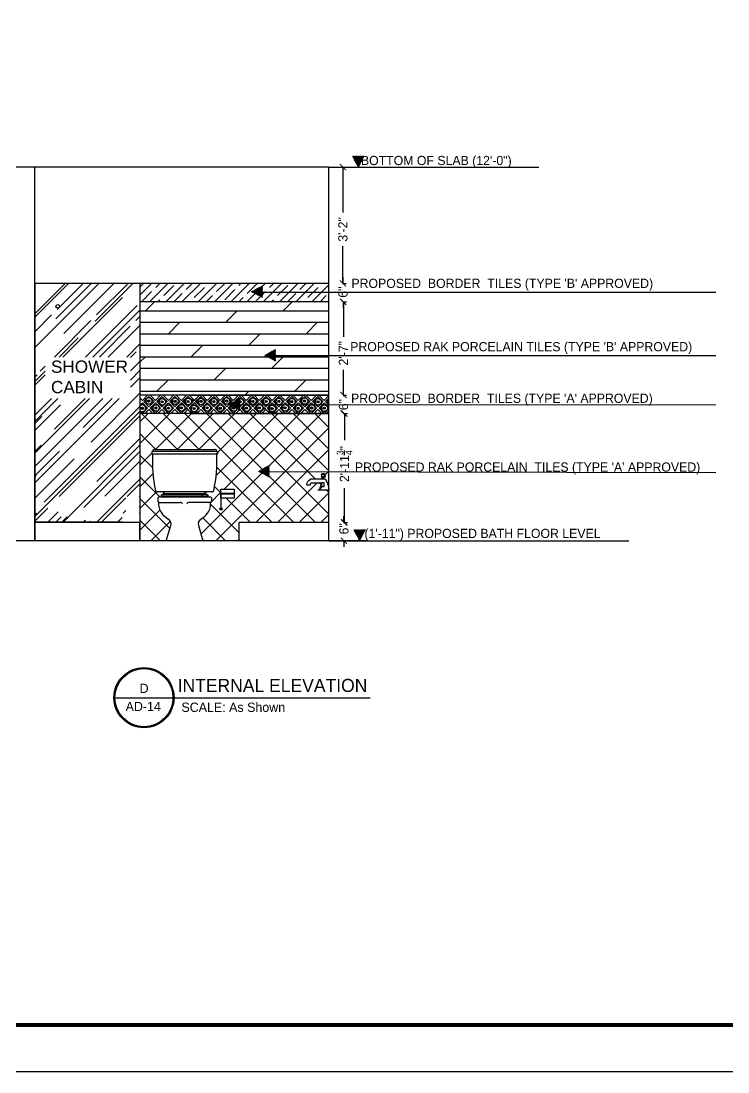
# Model space of a CAD drawing. Extents: x 10753 to 18704, y -5361 to 1140.
# Drawn here: x 15563.1 to 15793.9, y -3979.8 to -3636.8 of the extents above; entities that cross this region are included whole.
import ezdxf

# ---------------------------------------------------------------- set-up
doc = ezdxf.new("R2010")
doc.units = 0
doc.header["$LTSCALE"] = 30
doc.header["$MEASUREMENT"] = 0
doc.header["$PDMODE"] = 3
doc.linetypes.add('ACAD_ISO02W100', pattern=[15, 12, -3])
doc.layers.get('0').update_dxf_attribs({"linetype": 'CONTINUOUS'})
doc.layers.get('DEFPOINTS').update_dxf_attribs({"linetype": 'CONTINUOUS'})
for name, color, linetype in [('bath', 23, 'CONTINUOUS'), ('DIM', 6, 'CONTINUOUS'), ('furniture', 9, 'CONTINUOUS'), ('SEAL', 1, 'CONTINUOUS'), ('SLINE', 3, 'CONTINUOUS'), ('WALL', 2, 'CONTINUOUS'), ('WL', 9, 'CONTINUOUS')]:
    doc.layers.add(name, color=color, linetype=linetype)
doc.styles.add('dim', font='arial.ttf', dxfattribs={"height": 4})
doc.styles.add('SMALL-DIM', font='stylu.ttf', dxfattribs={"height": 2})
doc.styles.get("Standard").update_dxf_attribs({"font": 'stylu.ttf', "height": 3})
doc.styles.add('Text 1-2', font='stylu.ttf', dxfattribs={"height": 1.5})
doc.dimstyles.new('D1', dxfattribs={"dimtxt": 6, "dimasz": 5, "dimexe": 1, "dimexo": 2, "dimgap": 1, "dimtad": 1, "dimdec": 4, "dimzin": 3, "dimdsep": 46, "dimlunit": 4, "dimtxsty": 'Standard', "dimcen": 3, "dimclrd": 7, "dimclre": 7, "dimclrt": 2, "dimadec": 0, "dimazin": 0, "dimtfac": 1, "dimtdec": 4, "dimtofl": 0, "dimtmove": 2, "dimatfit": 3, "dimfxl": 1, "dimfrac": 2, "dimtolj": 1, "dimtzin": 1, "dimarcsym": 0})

# ---------------------------------------------------------------- blocks, each defined once
blk = doc.blocks.new('Faucet - Bathroom side')
at = {"linetype": 'Continuous'}
for p, q in [((-0.62, 4.25), (0.38, 4.25)), ((0.38, 3.75), (-0.62, 3.75)), ((-0.62, 3), (3.38, 3)), ((-0.38, 3), (-0.38, 3.5)), ((0.12, 3.5), (0.12, 3)), ((-1.62, 0), (-1.38, 0)), ((-1.38, 0), (1.38, 0)), ((2.88, 2), (0.38, 2)), ((4.38, 1.5), (3.38, 1.5))]:
    blk.add_line(p, q, dxfattribs=at)
for points in [[(-0.62, 3.75), (-0.62, 4.25)], [(-0.38, 4.5), (0.12, 4.5)], [(0.12, 3.5), (-0.38, 3.5)], [(0.38, 4.25), (0.38, 3.75)]]:
    blk.add_lwpolyline(points, dxfattribs=at)
blk.add_lwpolyline([(-0.38, 1), (-0.38, 2), (0.38, 2), (0.38, 1)], close=True, dxfattribs=at)
for centre, radius, start, end in [((3.46, -0.03), 5.08, 143.4467, 179.6834), ((-0.38, 4.26), 0.243, 88.2224, 181.7776), ((-0.38, 3.74), 0.243, 178.2224, 271.7776), ((0.13, 4.26), 0.243, 358.2224, 91.7776), ((0.13, 3.74), 0.243, 268.2224, 1.7776), ((2.71, 1.47), 1.67, 0.9828, 66.3974), ((-2.45, -0.27), 3.34, 9.6434, 32.1158), ((1.75, 1.38), 1.43, 195.2551, 254.7449), ((2.97, 1.59), 0.417, 347.0192, 102.9808)]:
    blk.add_arc(centre, radius, start, end, dxfattribs=at)
blk = doc.blocks.new('_ArchTick')
at = {"color": 0, "linetype": 'ByBlock', "const_width": 0.15}
blk.add_lwpolyline([(-0.5, -0.5), (0.5, 0.5)], dxfattribs=at)
blk = doc.blocks.new('*D211')
at = {"layer": 'DEFPOINTS', "color": 0, "transparency": 16777216}
for p in [(15663.6, -3684.42), (15663.6, -3722.42), (15668.18, -3722.42)]:
    blk.add_point(p, dxfattribs=at)
at = {"layer": 'DIM', "color": 4, "lineweight": -2, "transparency": 16777216}
for p, q in [((15668.18, -3684.42), (15669.18, -3684.42)), ((15668.18, -3684.42), (15668.18, -3699.3)), ((15668.18, -3722.42), (15668.18, -3710.28)), ((15668.18, -3722.42), (15669.18, -3722.42))]:
    blk.add_line(p, q, dxfattribs=at)
at = {"layer": 'DIM', "color": 4, "lineweight": -2, "transparency": 16777216, "xscale": 2, "yscale": 2, "zscale": 2}
for p, rotation in [((15668.18, -3684.42), 90), ((15668.18, -3722.42), 270)]:
    blk.add_blockref('_ArchTick', p, dxfattribs=dict(at, rotation=rotation))
at = {"layer": 'DIM', "color": 4, "transparency": 16777216, "insert": (15668.18, -3704.79), "char_height": 3, "attachment_point": 5, "rotation": 90}
blk.add_mtext('\\A1;3\'-2"', dxfattribs=at)
blk = doc.blocks.new('*D212')
at = {"layer": 'DEFPOINTS', "color": 0, "transparency": 16777216}
for p in [(15663.6, -3722.42), (15663.6, -3728.42), (15668.21, -3728.42)]:
    blk.add_point(p, dxfattribs=at)
at = {"layer": 'DIM', "color": 4, "lineweight": -2, "transparency": 16777216}
for p, q in [((15668.21, -3722.42), (15668.21, -3720.42)), ((15668.21, -3722.42), (15669.21, -3722.42)), ((15668.21, -3728.42), (15669.21, -3728.42)), ((15668.21, -3728.42), (15668.21, -3730.42))]:
    blk.add_line(p, q, dxfattribs=at)
at = {"layer": 'DIM', "color": 4, "lineweight": -2, "transparency": 16777216, "xscale": 2, "yscale": 2, "zscale": 2}
for p, rotation in [((15668.21, -3722.42), 270), ((15668.21, -3728.42), 90)]:
    blk.add_blockref('_ArchTick', p, dxfattribs=dict(at, rotation=rotation))
at = {"layer": 'DIM', "color": 4, "transparency": 16777216, "insert": (15668.21, -3725.24), "char_height": 3, "attachment_point": 5, "rotation": 90}
blk.add_mtext('\\A1;6"', dxfattribs=at)
blk = doc.blocks.new('*D213')
at = {"layer": 'DEFPOINTS', "color": 0, "transparency": 16777216}
for p in [(15663.6, -3728.42), (15663.6, -3758.86), (15668.33, -3758.86)]:
    blk.add_point(p, dxfattribs=at)
at = {"layer": 'DIM', "color": 4, "lineweight": -2, "transparency": 16777216}
for p, q in [((15668.33, -3728.42), (15669.33, -3728.42)), ((15668.33, -3728.42), (15668.33, -3739.81)), ((15668.33, -3758.86), (15668.33, -3750.61)), ((15668.33, -3758.86), (15669.33, -3758.86))]:
    blk.add_line(p, q, dxfattribs=at)
at = {"layer": 'DIM', "color": 4, "lineweight": -2, "transparency": 16777216, "xscale": 2, "yscale": 2, "zscale": 2}
for p, rotation in [((15668.33, -3728.42), 90), ((15668.33, -3758.86), 270)]:
    blk.add_blockref('_ArchTick', p, dxfattribs=dict(at, rotation=rotation))
at = {"layer": 'DIM', "color": 4, "transparency": 16777216, "insert": (15668.33, -3745.21), "char_height": 3, "attachment_point": 5, "rotation": 90}
blk.add_mtext('\\A1;2\'-7"', dxfattribs=at)
blk = doc.blocks.new('*D214')
at = {"layer": 'DEFPOINTS', "color": 0, "transparency": 16777216}
for p in [(15663.6, -3758.86), (15663.6, -3764.86), (15668.38, -3764.86)]:
    blk.add_point(p, dxfattribs=at)
at = {"layer": 'DIM', "color": 4, "lineweight": -2, "transparency": 16777216}
for p, q in [((15668.38, -3758.86), (15669.38, -3758.86)), ((15668.38, -3758.86), (15668.38, -3759.17)), ((15668.38, -3764.86), (15668.38, -3764.82)), ((15668.38, -3764.86), (15669.38, -3764.86))]:
    blk.add_line(p, q, dxfattribs=at)
at = {"layer": 'DIM', "color": 4, "lineweight": -2, "transparency": 16777216, "xscale": 2, "yscale": 2, "zscale": 2}
for p, rotation in [((15668.38, -3758.86), 90), ((15668.38, -3764.86), 270)]:
    blk.add_blockref('_ArchTick', p, dxfattribs=dict(at, rotation=rotation))
at = {"layer": 'DIM', "color": 4, "transparency": 16777216, "insert": (15668.38, -3761.99), "char_height": 3, "attachment_point": 5, "rotation": 90}
blk.add_mtext('\\A1;6"', dxfattribs=at)
blk = doc.blocks.new('*D215')
at = {"layer": 'DEFPOINTS', "color": 0, "transparency": 16777216}
for p in [(15663.6, -3764.86), (15663.6, -3800.42), (15668.68, -3800.42)]:
    blk.add_point(p, dxfattribs=at)
at = {"layer": 'DIM', "color": 4, "lineweight": -2, "transparency": 16777216}
for p, q in [((15668.68, -3764.86), (15669.68, -3764.86)), ((15668.68, -3764.86), (15668.68, -3773.54)), ((15668.68, -3800.42), (15668.68, -3789.23)), ((15668.68, -3800.42), (15669.68, -3800.42))]:
    blk.add_line(p, q, dxfattribs=at)
at = {"layer": 'DIM', "color": 4, "lineweight": -2, "transparency": 16777216, "xscale": 2, "yscale": 2, "zscale": 2}
for p, rotation in [((15668.68, -3764.86), 90), ((15668.68, -3800.42), 270)]:
    blk.add_blockref('_ArchTick', p, dxfattribs=dict(at, rotation=rotation))
at = {"layer": 'DIM', "color": 4, "transparency": 16777216, "insert": (15668.68, -3781.38), "char_height": 3, "attachment_point": 5, "rotation": 90}
blk.add_mtext('\\A1;2\'-11{\\H0.7x;\\S3/4;}"', dxfattribs=at)
blk = doc.blocks.new('*D216')
at = {"layer": 'DEFPOINTS', "color": 0, "transparency": 16777216}
for p in [(15663.6, -3800.42), (15663.6, -3806.42), (15668.51, -3806.42)]:
    blk.add_point(p, dxfattribs=at)
at = {"layer": 'DIM', "color": 4, "lineweight": -2, "transparency": 16777216}
for p, q in [((15668.51, -3800.42), (15668.51, -3798.42)), ((15668.51, -3800.42), (15669.51, -3800.42)), ((15668.51, -3806.42), (15669.51, -3806.42)), ((15668.51, -3806.42), (15668.51, -3808.42))]:
    blk.add_line(p, q, dxfattribs=at)
at = {"layer": 'DIM', "color": 4, "lineweight": -2, "transparency": 16777216, "xscale": 2, "yscale": 2, "zscale": 2}
for p, rotation in [((15668.51, -3800.42), 270), ((15668.51, -3806.42), 90)]:
    blk.add_blockref('_ArchTick', p, dxfattribs=dict(at, rotation=rotation))
at = {"layer": 'DIM', "color": 4, "transparency": 16777216, "insert": (15668.51, -3802.53), "char_height": 3, "attachment_point": 5, "rotation": 90}
blk.add_mtext('\\A1;6"', dxfattribs=at)

msp = doc.modelspace()

# ---------------------------------------------------------------- hatches: boundary and pattern name
h = msp.add_hatch()
h.set_pattern_fill('ANSI31', color=230, angle=90, style=0)
h.set_pattern_definition([(135, (12497.27562, -21092.15714), (-0.08838834765, -0.08838834765), [])])
h.paths.add_polyline_path([(15673.24952, -3684.53846), (15675.14593, -3680.90149), (15671.30216, -3680.90149)])
h = msp.add_hatch()
h.set_pattern_fill('ANSI31', color=230, style=0)
h.set_pattern_definition([(45, (-1769.33073, -549.16904), (-0.08838834765, 0.08838834765), [])])
h.paths.add_polyline_path([(15638.28794, -3725.14295), (15641.92491, -3727.03936), (15641.92491, -3723.19559)])
h = msp.add_hatch()
h.set_pattern_fill('ANSI31', color=230, style=0)
h.set_pattern_definition([(45, (-1765.04901, -569.93743), (-0.08838834765, 0.08838834765), [])])
h.paths.add_polyline_path([(15642.56966, -3745.91133), (15646.20664, -3747.80774), (15646.20664, -3743.96398)])
h = msp.add_hatch()
h.set_pattern_fill('ANSI31', color=230, style=0)
h.set_pattern_definition([(45, (-1767.11373, -607.8036), (-0.08838834765, 0.08838834765), [])])
h.paths.add_polyline_path([(15640.50494, -3783.77751), (15644.14191, -3785.67392), (15644.14191, -3781.83015)])
h = msp.add_hatch()
h.set_pattern_fill('ANSI31', color=230, angle=90, style=0)
h.set_pattern_definition([(135, (12497.68143, -21214.07435), (-0.08838834765, -0.08838834765), [])])
h.paths.add_polyline_path([(15673.65534, -3806.45568), (15675.55175, -3802.8187), (15671.70798, -3802.8187)])
at = {"layer": 'WALL'}
h = msp.add_hatch(dxfattribs=at)
h.set_pattern_fill('ANSI31', color=3, style=0)
h.set_pattern_definition([(45, (-1776.72554, -586.01298), (-0.08838834765, 0.08838834765), [])])
h.paths.add_polyline_path([(15630.89313, -3761.98689), (15634.5301, -3763.8833), (15634.5301, -3760.03953)])
h = msp.add_hatch(color=3, dxfattribs=at)
h.dxf.hatch_style = 1
edge = h.paths.add_edge_path()
edge.add_arc((15617.15718, -3763.23739), 0.195, 0, 360)
h = msp.add_hatch(color=3, dxfattribs=at)
h.dxf.hatch_style = 1
edge = h.paths.add_edge_path()
edge.add_arc((15642.60351, -3763.23721), 0.195, 0, 360)

# ---------------------------------------------------------------- linework, layer by layer
at = {"linetype": 'ACAD_ISO02W100'}
for p, q in [((15663.60096, -3684.42195), (15732.14754, -3684.42195)), ((15663.60096, -3806.42195), (15761.50743, -3806.42195))]:
    msp.add_line(p, q, dxfattribs=at)
at = {"color": 230}
for p, q in [((15641.8486, -3725.2404), (15789.97724, -3725.2404)), ((15642.6979, -3745.92444), (15789.97724, -3745.92444)), ((15634.53343, -3761.98766), (15789.97724, -3762.02056)), ((15644.14575, -3783.77875), (15789.97724, -3784.15903))]:
    msp.add_line(p, q, dxfattribs=at)
at = {"color": 8}
for p, q in [((15619.24222, -3761.00775), (15618.45614, -3760.22168)), ((15644.69806, -3761.00775), (15643.001, -3759.31069)), ((15645.12232, -3760.58349), (15643.39744, -3758.8586)), ((15645.12232, -3760.58349), (15646.04921, -3759.6566)), ((15618.45614, -3761.79382), (15619.24222, -3761.00775)), ((15634.09146, -3763.12907), (15632.3944, -3761.43201)), ((15634.51572, -3762.70481), (15632.81867, -3761.00775)), ((15643.001, -3762.70481), (15644.69806, -3761.00775)), ((15644.30627, -3764.8586), (15643.001, -3763.55333)), ((15643.42527, -3763.12907), (15645.12232, -3761.43201)), ((15645.1548, -3764.8586), (15643.42527, -3763.12907)), ((15646.04921, -3762.3589), (15645.12232, -3761.43201)), ((15645.54659, -3761.00775), (15646.04921, -3760.50513)), ((15646.04921, -3761.51037), (15645.54659, -3761.00775)), ((15619.27469, -3764.8586), (15618.45614, -3764.04005)), ((15645.51411, -3764.8586), (15646.04921, -3764.32351))]:
    msp.add_line(p, q, dxfattribs=at)
msp.add_line((15642.57674, -3758.88643), (15642.54891, -3758.8586))
at = {"color": 8, "ltscale": 3}
for p, q in [((15567.62596, -3761.86976), (15567.57153, -3761.97671)), ((15618.86399, -3762.67683), (15618.76943, -3762.60295)), ((15631.77741, -3762.49314), (15631.68285, -3762.41926)), ((15633.8454, -3760.47256), (15633.75084, -3760.39868)), ((15634.16647, -3761.91919), (15634.11205, -3762.02614)), ((15646.82273, -3761.78584), (15646.76831, -3761.89279)), ((15648.52369, -3762.45164), (15648.42913, -3762.37776)), ((15651.02845, -3761.87096), (15650.97402, -3761.9779)), ((15652.82087, -3762.57424), (15652.72631, -3762.50036)), ((15655.18659, -3761.64808), (15655.13216, -3761.75502)), ((15657.20923, -3762.49756), (15657.11467, -3762.42368)), ((15659.59829, -3761.92361), (15659.54387, -3762.03056)), ((15661.3452, -3762.54348), (15661.25064, -3762.4696)), ((15619.18507, -3764.12346), (15619.13064, -3764.2304))]:
    msp.add_line(p, q, dxfattribs=at)
for centre, radius in [((15632.5339, -3763.08419), 0.36), ((15632.5339, -3763.08419), 0.24), ((15634.60188, -3761.06361), 0.36), ((15634.60188, -3761.06361), 0.24)]:
    msp.add_circle(centre, radius, dxfattribs=at)
for centre in [(15619.62047, -3763.26787), (15632.5339, -3763.08419), (15634.60188, -3761.06361)]:
    msp.add_arc(centre, 0.96, 141.9992553, 243.0284661, dxfattribs=at)
at = {"layer": 'bath'}
for p, q in [((15627.21563, -3777.3205), (15605.78298, -3777.3205)), ((15605.78298, -3777.3205), (15605.78298, -3778.03906)), ((15606.03219, -3777.14086), (15606.03219, -3777.3205)), ((15606.77984, -3776.60195), (15626.21876, -3776.60195)), ((15626.96641, -3777.14086), (15626.96641, -3777.3205)), ((15627.21563, -3777.3205), (15627.21563, -3778.03906)), ((15605.78298, -3778.03906), (15627.21563, -3778.03906)), ((15625.49119, -3790.46598), (15607.50742, -3790.46598)), ((15609.50448, -3791.0049), (15623.49413, -3791.0049)), ((15610.01966, -3791.0049), (15610.01966, -3791.36418)), ((15622.97894, -3791.0049), (15622.97894, -3791.36418)), ((15607.77671, -3792.41014), (15607.77671, -3793.52474)), ((15608.27514, -3792.05087), (15624.72346, -3792.05087)), ((15608.27514, -3793.88401), (15615.004, -3793.88401)), ((15608.69026, -3791.90309), (15624.30835, -3791.90309)), ((15609.29293, -3791.36418), (15623.70567, -3791.36418)), ((15624.72346, -3793.88401), (15617.9946, -3793.88401)), ((15622.41187, -3791.90309), (15621.87442, -3791.36564)), ((15625.22189, -3792.41014), (15625.22189, -3793.52474)), ((15610.5181, -3806.42195), (15612.0134, -3801.39207)), ((15620.98521, -3801.39207), (15622.48051, -3806.42195))]:
    msp.add_line(p, q, dxfattribs=at)
for centre, major_axis, start_param, end_param in [((15606.77984, -3777.14086), (-0.74765, 0), -1.570796327, 0), ((15626.21876, -3777.14086), (-0.74765, 0), 3.141592654, 4.71238898), ((15688.66268, -3780.61836), (82.70793, 0), 3.098314491, 3.301427688), ((15544.33592, -3780.61836), (-82.70793, 0), 2.98175762, 3.184870816), ((15607.50742, -3790.10671), (-0.49843, 0), 0, 1.570796327), ((15610.58572, -3791.1886), (1.11088, 0), 2.016181693, 2.910114412), ((15622.41288, -3791.1886), (-1.11088, 0), 3.373070895, 4.267003614), ((15625.49119, -3790.10671), (-0.49843, 0), 1.570796327, 3.141592654), ((15608.27514, -3792.41014), (-0.49843, 0), -1.570796327, 0), ((15608.27514, -3793.52474), (0.49843, 0), 3.141592654, 4.71238898), ((15616.437, -3794.55583), (-8.42502, 0), -0.116195089, 0.494887442), ((15609.7715, -3792.08679), (-1.11088, 0), -1.12541096, -0.231478241), ((15615.004, -3794.42293), (0.74765, 0), 0, 1.570796327), ((15617.9946, -3794.42293), (0.74765, 0), 1.570796327, 3.141592654), ((15623.2271, -3792.08679), (-1.11088, 0), 3.373070895, 4.267003614), ((15616.56161, -3794.55583), (-8.42502, 0), 2.646705211, 3.257787743), ((15624.72346, -3792.41014), (-0.49843, 0), 3.141592654, 4.71238898), ((15624.72346, -3793.52474), (0.49843, 0), 4.71238898, 6.283185307), ((15616.87313, -3794.38617), (8.92061, 0), 3.636480096, 3.996187096), ((15616.12548, -3794.38617), (-8.92061, 0), 2.286998212, 2.646705211), ((15608.97945, -3800.92345), (-3.10282, 0), 2.930499321, 3.996187096), ((15624.01915, -3800.92345), (-3.10282, 0), -0.854594442, 0.211093333)]:
    msp.add_ellipse(centre, major_axis=major_axis, ratio=0.720812183, start_param=start_param, end_param=end_param, dxfattribs=at)
at = {"layer": 'furniture'}
for p, q in [((15568.33878, -3752.2291), (15567.60096, -3752.96692)), ((15568.05173, -3785.09969), (15567.60096, -3785.55046)), ((15628.3673, -3790.83629), (15632.65567, -3790.83629)), ((15628.3673, -3791.05951), (15632.65567, -3791.05951)), ((15628.36794, -3791.08184), (15628.36794, -3796.03104)), ((15601.88667, -3791.92526), (15601.6657, -3792.14624)), ((15601.6657, -3792.14624), (15601.6657, -3792.14624)), ((15568.2553, -3797.45428), (15567.60096, -3798.10862)), ((15601.88667, -3795.23454), (15601.6657, -3795.45552)), ((15601.6657, -3795.45552), (15601.6657, -3795.45552)), ((15601.88667, -3797.33048), (15601.6657, -3797.55146)), ((15567.60096, -3800.2291), (15596.07122, -3800.2291)), ((15576.16358, -3798.57433), (15574.50882, -3800.2291)), ((15578.13193, -3798.57458), (15576.47742, -3800.2291)), ((15576.47742, -3800.2291), (15576.47742, -3800.2291)), ((15584.07187, -3799.69439), (15583.53716, -3800.2291)), ((15585.73705, -3800.06569), (15585.57364, -3800.2291)), ((15585.57364, -3800.2291), (15585.57364, -3800.2291)), ((15586.86345, -3800.2291), (15586.67059, -3800.42195)), ((15592.5655, -3800.2291), (15592.5655, -3800.2291)), ((15596.05285, -3798.84611), (15594.66986, -3800.2291)), ((15663.60096, -3806.42195), (15663.60096, -3800.42195))]:
    msp.add_line(p, q, dxfattribs=at)
msp.add_lwpolyline([(15632.65567, -3792.49038), (15628.3673, -3792.49038), (15628.3673, -3789.54237), (15632.65567, -3789.54237)], close=True, dxfattribs=at)
msp.add_circle((15628.36794, -3796.03104), 0.384, dxfattribs=at)
at = {"layer": 'SEAL', "color": 1}
msp.add_lwpolyline([(15954.88813, -3303.7364), (15954.88813, -3979.84357), (14947.84809, -3979.84357), (14947.84809, -3303.7364)], close=True, dxfattribs=at)
at = {"layer": 'SLINE'}
msp.add_line((15593.41146, -3857.65288), (15677.05367, -3857.65288), dxfattribs=at)
for radius in [9.81095, 9.47309]:
    msp.add_circle((15603.22241, -3857.65288), radius, dxfattribs=at)
at = {"layer": 'WALL', "color": 9}
for p, q in [((15663.60096, -3684.42195), (15554.32225, -3684.42195)), ((15567.60096, -3806.42195), (15567.60096, -3684.42195)), ((15663.60096, -3806.42195), (15663.60096, -3684.42195)), ((15567.60096, -3722.42195), (15567.60096, -3806.42195)), ((15663.60096, -3800.42195), (15634.32096, -3800.42195)), ((15634.32096, -3806.42195), (15634.32096, -3800.42195)), ((15675.78649, -3806.42195), (15547.99898, -3806.42195))]:
    msp.add_line(p, q, dxfattribs=at)
at = {"layer": 'WALL', "color": 3}
for p, q in [((15663.60096, -3722.42195), (15567.60096, -3722.42195)), ((15601.88667, -3722.42195), (15567.60096, -3722.42195)), ((15577.51741, -3722.42195), (15567.60096, -3732.3384)), ((15578.62042, -3722.42195), (15567.60096, -3733.44141)), ((15586.0111, -3722.42195), (15574.44054, -3733.99251)), ((15583.36367, -3722.42195), (15574.88217, -3730.90345)), ((15593.40178, -3722.42195), (15577.03279, -3738.79094)), ((15599.57914, -3722.42195), (15587.29202, -3734.70907)), ((15598.03472, -3722.42195), (15587.73313, -3732.72354)), ((15601.88667, -3722.42195), (15601.88667, -3806.42195)), ((15601.88667, -3722.42195), (15601.88667, -3806.42195)), ((15601.88667, -3726.25535), (15605.72007, -3722.42195)), ((15601.88667, -3723.6037), (15603.06842, -3722.42195)), ((15605.02337, -3728.42195), (15611.02337, -3722.42195)), ((15607.05253, -3723.74114), (15608.37172, -3722.42195)), ((15610.32667, -3728.42195), (15616.32667, -3722.42195)), ((15615.62997, -3728.42195), (15621.62997, -3722.42195)), ((15616.99622, -3724.40405), (15618.97832, -3722.42195)), ((15620.93327, -3728.42195), (15626.93327, -3722.42195)), ((15626.23657, -3728.42195), (15632.23657, -3722.42195)), ((15626.93991, -3725.06697), (15629.58492, -3722.42195)), ((15631.53987, -3728.42195), (15637.53987, -3722.42195)), ((15634.23195, -3723.07823), (15634.88822, -3722.42195)), ((15636.84317, -3728.42195), (15642.84317, -3722.42195)), ((15642.14647, -3728.42195), (15648.14647, -3722.42195)), ((15644.17563, -3723.74114), (15645.49482, -3722.42195)), ((15647.44978, -3728.42195), (15653.44978, -3722.42195)), ((15652.75308, -3728.42195), (15658.75308, -3722.42195)), ((15654.11932, -3724.40405), (15656.10143, -3722.42195)), ((15588.39511, -3722.57512), (15567.60096, -3743.36927)), ((15602.41214, -3728.38153), (15605.7267, -3725.06697)), ((15606.38962, -3724.40405), (15606.38962, -3724.40405)), ((15609.70418, -3726.39279), (15613.01874, -3723.07823)), ((15612.97832, -3728.42195), (15615.67039, -3725.72988)), ((15616.3333, -3725.06697), (15616.3333, -3725.06697)), ((15619.64787, -3727.0557), (15622.96243, -3723.74114)), ((15623.62534, -3723.07823), (15623.62534, -3723.07823)), ((15626.27699, -3725.72988), (15626.27699, -3725.72988)), ((15629.59156, -3727.71862), (15632.90612, -3724.40405)), ((15633.56903, -3723.74114), (15633.56903, -3723.74114)), ((15639.53525, -3728.38153), (15642.84981, -3725.06697)), ((15646.82728, -3726.39279), (15650.14185, -3723.07823)), ((15650.10143, -3728.42195), (15652.7935, -3725.72988)), ((15656.77097, -3727.0557), (15660.08554, -3723.74114)), ((15658.05638, -3728.42195), (15663.60096, -3722.87737)), ((15660.74845, -3723.07823), (15660.74845, -3723.07823)), ((15663.4001, -3725.72988), (15663.4001, -3725.72988)), ((15596.17135, -3727.04306), (15576.74747, -3746.46694)), ((15663.60096, -3728.42195), (15601.88667, -3728.42195)), ((15603.67919, -3731.35324), (15606.61048, -3728.42195)), ((15607.67502, -3728.42195), (15608.37835, -3727.71862)), ((15609.04127, -3727.0557), (15609.04127, -3727.0557)), ((15618.28162, -3728.42195), (15618.32204, -3728.38153)), ((15618.98496, -3727.71862), (15618.98496, -3727.71862)), ((15623.58492, -3728.42195), (15625.61408, -3726.39279)), ((15628.92864, -3728.38153), (15628.92864, -3728.38153)), ((15634.19152, -3728.42195), (15635.55777, -3727.0557)), ((15644.79812, -3728.42195), (15645.50146, -3727.71862)), ((15646.16437, -3727.0557), (15646.16437, -3727.0557)), ((15648.67919, -3731.35324), (15651.61048, -3728.42195)), ((15656.10806, -3727.71862), (15656.10806, -3727.71862)), ((15660.70803, -3728.42195), (15662.73719, -3726.39279)), ((15573.06208, -3732.72354), (15567.60096, -3738.18466)), ((15600.96978, -3729.63532), (15584.13815, -3746.46694)), ((15601.88667, -3731.14529), (15586.56502, -3746.46694)), ((15601.88667, -3731.35325), (15663.60096, -3731.35325)), ((15629.92919, -3735.10324), (15633.67919, -3731.35324)), ((15585.91304, -3734.54363), (15573.98973, -3746.46694)), ((15601.88667, -3736.1091), (15591.52883, -3746.46694)), ((15601.88667, -3733.24105), (15600.58409, -3734.54363)), ((15601.88667, -3735.10325), (15663.60096, -3735.10325)), ((15611.17919, -3738.85324), (15614.92919, -3735.10324)), ((15656.17919, -3738.85324), (15659.92919, -3735.10324)), ((15598.764, -3736.36373), (15588.66078, -3746.46694)), ((15601.88667, -3738.85325), (15663.60096, -3738.85325)), ((15637.42919, -3742.60324), (15641.17919, -3738.85324)), ((15581.77659, -3740.2245), (15575.53415, -3746.46694)), ((15601.88667, -3742.17615), (15597.59588, -3746.46694)), ((15601.88667, -3742.60325), (15663.60096, -3742.60325)), ((15618.67919, -3746.35324), (15622.42919, -3742.60324)), ((15600.63885, -3744.7476), (15598.82786, -3746.55859)), ((15601.88667, -3748.14576), (15603.67919, -3746.35324)), ((15601.88667, -3746.35325), (15663.60096, -3746.35325)), ((15644.92919, -3750.10324), (15648.67919, -3746.35324)), ((15570.98397, -3749.47271), (15569.36674, -3751.08993)), ((15601.88667, -3747.91211), (15598.82786, -3750.97091)), ((15570.98397, -3751.01712), (15567.60096, -3754.40014)), ((15570.98397, -3752.23044), (15567.60096, -3755.61345)), ((15601.88667, -3750.89046), (15598.82786, -3753.94927)), ((15601.88667, -3753.20702), (15598.82786, -3756.26583)), ((15601.88667, -3750.10325), (15663.60096, -3750.10325)), ((15626.17919, -3753.85324), (15629.92919, -3750.10324)), ((15601.88667, -3753.85325), (15663.60096, -3753.85325)), ((15607.42919, -3757.60324), (15611.17919, -3753.85324)), ((15652.42919, -3757.60324), (15656.17919, -3753.85324)), ((15595.10704, -3759.98665), (15567.60096, -3787.49273)), ((15573.04531, -3759.98665), (15567.60096, -3765.431)), ((15589.81212, -3759.98665), (15567.60096, -3782.19782)), ((15575.14107, -3759.98665), (15567.60096, -3767.52677)), ((15585.3998, -3759.98665), (15567.60096, -3777.7855)), ((15584.07617, -3759.98665), (15574.05498, -3770.00784)), ((15592.79048, -3759.98665), (15583.37555, -3769.40158)), ((15601.88667, -3758.28114), (15585.9678, -3774.20001)), ((15601.88667, -3757.60325), (15663.60096, -3757.60325)), ((15663.60096, -3758.8586), (15601.88667, -3758.8586)), ((15602.70543, -3760.58367), (15601.88667, -3759.76491)), ((15602.70543, -3760.58367), (15604.43032, -3758.85879)), ((15603.1297, -3761.00794), (15604.82675, -3759.31088)), ((15603.98736, -3760.19722), (15603.8928, -3760.12334)), ((15604.40249, -3758.88662), (15604.37466, -3758.85879)), ((15606.52381, -3761.00794), (15604.82675, -3759.31088)), ((15606.94807, -3760.58367), (15605.22319, -3758.85879)), ((15606.94807, -3760.58367), (15608.67296, -3758.85879)), ((15607.37234, -3761.00794), (15609.06939, -3759.31088)), ((15610.76645, -3761.00794), (15609.06939, -3759.31088)), ((15611.19071, -3760.58367), (15609.46583, -3758.85879)), ((15611.19071, -3760.58367), (15612.9156, -3758.85879)), ((15611.19071, -3760.58367), (15612.9156, -3758.85879)), ((15611.61498, -3761.00794), (15613.31203, -3759.31088)), ((15612.581, -3760.28906), (15612.48644, -3760.21518)), ((15615.00909, -3761.00794), (15613.31203, -3759.31088)), ((15615.43336, -3760.58367), (15613.7363, -3758.88662)), ((15615.43336, -3760.58367), (15617.15824, -3758.85879)), ((15615.85762, -3761.00794), (15617.55468, -3759.31088)), ((15617.13041, -3758.88662), (15617.10259, -3758.85879)), ((15619.25173, -3761.00794), (15617.55468, -3759.31088)), ((15619.676, -3760.58367), (15617.95111, -3758.85879)), ((15618.45614, -3758.8586), (15646.04921, -3758.8586)), ((15619.66648, -3760.58349), (15618.45614, -3759.37315)), ((15619.66648, -3760.58349), (15621.39136, -3758.8586)), ((15619.676, -3760.58367), (15620.60288, -3759.65679)), ((15620.09074, -3761.00775), (15621.7878, -3759.31069)), ((15621.06984, -3760.3348), (15620.97528, -3760.26092)), ((15621.36354, -3758.88643), (15621.33571, -3758.8586)), ((15623.48486, -3761.00775), (15621.7878, -3759.31069)), ((15623.90912, -3760.58349), (15622.18424, -3758.8586)), ((15623.90912, -3760.58349), (15625.634, -3758.8586)), ((15624.33339, -3761.00775), (15626.03044, -3759.31069)), ((15627.7275, -3761.00775), (15626.03044, -3759.31069)), ((15628.15176, -3760.58349), (15626.42688, -3758.8586)), ((15628.15176, -3760.58349), (15629.87664, -3758.8586)), ((15628.57603, -3761.00775), (15630.27308, -3759.31069)), ((15629.43369, -3760.19703), (15629.33913, -3760.12315)), ((15629.84882, -3758.88643), (15629.82099, -3758.8586)), ((15631.97014, -3761.00775), (15630.27308, -3759.31069)), ((15632.3944, -3760.58349), (15630.66952, -3758.8586)), ((15632.3944, -3760.58349), (15634.11928, -3758.8586)), ((15632.81867, -3761.00775), (15634.51572, -3759.31069)), ((15636.21278, -3761.00775), (15634.51572, -3759.31069)), ((15636.63704, -3760.58349), (15634.91216, -3758.8586)), ((15636.17383, -3758.8586), (15637.42919, -3757.60324)), ((15636.63704, -3760.58349), (15638.36193, -3758.8586)), ((15636.63704, -3760.58349), (15638.36193, -3758.8586)), ((15637.06131, -3761.00775), (15638.75836, -3759.31069)), ((15638.02733, -3760.28887), (15637.93277, -3760.21499)), ((15640.45542, -3761.00775), (15638.75836, -3759.31069)), ((15640.87968, -3760.58349), (15639.18263, -3758.88643)), ((15640.87968, -3760.58349), (15642.60457, -3758.8586)), ((15641.30395, -3761.00775), (15643.001, -3759.31069)), ((15643.88796, -3758.86302), (15663.60096, -3758.86302)), ((15645.0983, -3760.58791), (15643.88796, -3759.37757)), ((15644.67404, -3761.01217), (15643.88796, -3760.2261)), ((15645.0983, -3760.58791), (15646.82318, -3758.86302)), ((15645.52256, -3761.01217), (15647.21962, -3759.31511)), ((15646.50166, -3760.33922), (15646.4071, -3760.26534)), ((15646.79536, -3758.89085), (15646.76753, -3758.86302)), ((15648.91668, -3761.01217), (15647.21962, -3759.31511)), ((15649.34094, -3760.58791), (15647.61606, -3758.86302)), ((15649.34094, -3760.58791), (15651.06582, -3758.86302)), ((15649.7652, -3761.01217), (15651.46226, -3759.31511)), ((15653.15932, -3761.01217), (15651.46226, -3759.31511)), ((15653.58358, -3760.58791), (15651.8587, -3758.86302)), ((15653.58358, -3760.58791), (15655.30846, -3758.86302)), ((15654.00784, -3761.01217), (15655.7049, -3759.31511)), ((15654.86551, -3760.20145), (15654.77095, -3760.12757)), ((15655.28064, -3758.89085), (15655.25281, -3758.86302)), ((15657.40196, -3761.01217), (15655.7049, -3759.31511)), ((15657.82622, -3760.58791), (15656.10134, -3758.86302)), ((15657.82622, -3760.58791), (15659.5511, -3758.86302)), ((15658.25049, -3761.01217), (15659.94754, -3759.31511)), ((15661.6446, -3761.01217), (15659.94754, -3759.31511)), ((15662.06886, -3760.58791), (15660.34398, -3758.86302)), ((15662.06886, -3760.58791), (15663.60096, -3759.05581)), ((15662.06886, -3760.58791), (15663.60096, -3759.05581)), ((15662.49313, -3761.01217), (15663.60096, -3759.90434)), ((15663.45915, -3760.29329), (15663.36459, -3760.21941)), ((15575.98487, -3762.01091), (15567.60096, -3770.39482)), ((15601.88667, -3762.58316), (15570.69044, -3793.77938)), ((15601.88667, -3762.25096), (15602.70543, -3761.4322)), ((15602.67296, -3764.85879), (15604.40249, -3763.12926)), ((15604.40249, -3763.12926), (15602.70543, -3761.4322)), ((15604.82675, -3762.70499), (15603.1297, -3761.00794)), ((15603.52148, -3764.85879), (15604.82675, -3763.55352)), ((15604.30844, -3761.64384), (15604.25402, -3761.75079)), ((15604.82675, -3762.70499), (15606.52381, -3761.00794)), ((15606.13202, -3764.85879), (15604.82675, -3763.55352)), ((15605.25102, -3763.12926), (15606.94807, -3761.4322)), ((15606.98055, -3764.85879), (15605.25102, -3763.12926)), ((15606.33108, -3762.49333), (15606.23652, -3762.41945)), ((15606.9156, -3764.85879), (15608.64513, -3763.12926)), ((15608.64513, -3763.12926), (15606.94807, -3761.4322)), ((15609.06939, -3762.70499), (15607.37234, -3761.00794)), ((15607.76412, -3764.85879), (15609.06939, -3763.55352)), ((15608.39907, -3760.47275), (15608.30451, -3760.39887)), ((15608.72014, -3761.91938), (15608.66572, -3762.02633)), ((15609.06939, -3762.70499), (15610.76645, -3761.00794)), ((15609.06939, -3762.70499), (15610.76645, -3761.00794)), ((15610.37466, -3764.85879), (15609.06939, -3763.55352)), ((15609.49366, -3763.12926), (15611.19071, -3761.4322)), ((15611.22319, -3764.85879), (15609.49366, -3763.12926)), ((15610.46706, -3762.53925), (15610.3725, -3762.46537)), ((15611.15824, -3764.85879), (15612.88777, -3763.12926)), ((15612.88777, -3763.12926), (15611.19071, -3761.4322)), ((15613.31203, -3762.70499), (15611.61498, -3761.00794)), ((15612.00677, -3764.85879), (15613.31203, -3763.55352)), ((15612.90207, -3761.73569), (15612.84765, -3761.84264)), ((15613.31203, -3762.70499), (15615.00909, -3761.00794)), ((15614.6173, -3764.85879), (15613.31203, -3763.55352)), ((15613.7363, -3763.12926), (15615.43336, -3761.4322)), ((15615.46583, -3764.85879), (15613.7363, -3763.12926)), ((15614.69494, -3762.44741), (15614.60038, -3762.37352)), ((15615.40088, -3764.85879), (15617.13041, -3763.12926)), ((15617.13041, -3763.12926), (15615.43336, -3761.4322)), ((15617.55468, -3762.70499), (15615.85762, -3761.00794)), ((15616.24941, -3764.85879), (15617.55468, -3763.55352)), ((15616.90079, -3760.38091), (15616.80623, -3760.30703)), ((15617.22187, -3761.82753), (15617.16744, -3761.93448)), ((15617.55468, -3762.70499), (15619.25173, -3761.00794)), ((15618.85994, -3764.85879), (15617.55468, -3763.55352)), ((15617.97894, -3763.12926), (15619.676, -3761.4322)), ((15619.70847, -3764.85879), (15617.97894, -3763.12926)), ((15618.45614, -3762.64235), (15619.66648, -3761.43201)), ((15619.634, -3764.8586), (15621.36354, -3763.12907)), ((15621.36354, -3763.12907), (15619.66648, -3761.43201)), ((15620.60288, -3762.35909), (15619.676, -3761.4322)), ((15621.7878, -3762.70481), (15620.09074, -3761.00775)), ((15620.10026, -3761.00794), (15620.60288, -3760.50532)), ((15620.60288, -3761.51056), (15620.10026, -3761.00794)), ((15620.48253, -3764.8586), (15621.7878, -3763.55333)), ((15621.39091, -3761.78142), (15621.33649, -3761.88837)), ((15621.7878, -3762.70481), (15623.48486, -3761.00775)), ((15623.09307, -3764.8586), (15621.7878, -3763.55333)), ((15622.21206, -3763.12907), (15623.90912, -3761.43201)), ((15623.9416, -3764.8586), (15622.21206, -3763.12907)), ((15623.09187, -3762.44722), (15622.99731, -3762.37334)), ((15623.87664, -3764.8586), (15625.60618, -3763.12907)), ((15625.60618, -3763.12907), (15623.90912, -3761.43201)), ((15626.03044, -3762.70481), (15624.33339, -3761.00775)), ((15624.72517, -3764.8586), (15626.03044, -3763.55333)), ((15625.27555, -3760.41991), (15625.18099, -3760.34603)), ((15625.59663, -3761.86654), (15625.54221, -3761.97348)), ((15626.03044, -3762.70481), (15627.7275, -3761.00775)), ((15627.33571, -3764.8586), (15626.03044, -3763.55333)), ((15626.45471, -3763.12907), (15628.15176, -3761.43201)), ((15628.18424, -3764.8586), (15626.45471, -3763.12907)), ((15627.38905, -3762.56982), (15627.29449, -3762.49594)), ((15628.11928, -3764.8586), (15629.84882, -3763.12907)), ((15629.84882, -3763.12907), (15628.15176, -3761.43201)), ((15630.27308, -3762.70481), (15628.57603, -3761.00775)), ((15628.96781, -3764.8586), (15630.27308, -3763.55333)), ((15629.75477, -3761.64366), (15629.70034, -3761.75061)), ((15630.27308, -3762.70481), (15631.97014, -3761.00775)), ((15631.57835, -3764.8586), (15630.27308, -3763.55333)), ((15630.69735, -3763.12907), (15632.3944, -3761.43201)), ((15632.42688, -3764.8586), (15630.69735, -3763.12907)), ((15632.36193, -3764.8586), (15634.09146, -3763.12907)), ((15633.21045, -3764.8586), (15634.51572, -3763.55333)), ((15634.51572, -3762.70481), (15636.21278, -3761.00775)), ((15634.51572, -3762.70481), (15636.21278, -3761.00775)), ((15635.82099, -3764.8586), (15634.51572, -3763.55333)), ((15634.93999, -3763.12907), (15636.63704, -3761.43201)), ((15636.66952, -3764.8586), (15634.93999, -3763.12907)), ((15635.91338, -3762.53906), (15635.81882, -3762.46518)), ((15636.60457, -3764.8586), (15638.3341, -3763.12907)), ((15638.3341, -3763.12907), (15636.63704, -3761.43201)), ((15638.75836, -3762.70481), (15637.06131, -3761.00775)), ((15637.45309, -3764.8586), (15638.75836, -3763.55333)), ((15638.3484, -3761.7355), (15638.29398, -3761.84245)), ((15638.75836, -3762.70481), (15640.45542, -3761.00775)), ((15640.06363, -3764.8586), (15638.75836, -3763.55333)), ((15639.18263, -3763.12907), (15640.87968, -3761.43201)), ((15640.91216, -3764.8586), (15639.18263, -3763.12907)), ((15640.14127, -3762.44722), (15640.04671, -3762.37334)), ((15640.84721, -3764.8586), (15642.57674, -3763.12907)), ((15642.57674, -3763.12907), (15640.87968, -3761.43201)), ((15643.001, -3762.70481), (15641.30395, -3761.00775)), ((15641.69573, -3764.8586), (15643.001, -3763.55333)), ((15642.34712, -3760.38072), (15642.25256, -3760.30684)), ((15642.66819, -3761.82735), (15642.61377, -3761.93429)), ((15643.88796, -3761.79824), (15644.67404, -3761.01217)), ((15643.88796, -3762.64677), (15645.0983, -3761.43643)), ((15644.29581, -3762.68125), (15644.20125, -3762.60737)), ((15645.06582, -3764.86302), (15646.79536, -3763.13349)), ((15646.79536, -3763.13349), (15645.0983, -3761.43643)), ((15647.21962, -3762.70923), (15645.52256, -3761.01217)), ((15645.91435, -3764.86302), (15647.21962, -3763.55775)), ((15647.21962, -3762.70923), (15648.91668, -3761.01217)), ((15648.52489, -3764.86302), (15647.21962, -3763.55775)), ((15647.64388, -3763.13349), (15649.34094, -3761.43643)), ((15649.37342, -3764.86302), (15647.64388, -3763.13349)), ((15649.30846, -3764.86302), (15651.038, -3763.13349)), ((15651.038, -3763.13349), (15649.34094, -3761.43643)), ((15651.46226, -3762.70923), (15649.7652, -3761.01217)), ((15650.15699, -3764.86302), (15651.46226, -3763.55775)), ((15650.70737, -3760.42433), (15650.61281, -3760.35045)), ((15651.46226, -3762.70923), (15653.15932, -3761.01217)), ((15652.76753, -3764.86302), (15651.46226, -3763.55775)), ((15651.88652, -3763.13349), (15653.58358, -3761.43643)), ((15653.61606, -3764.86302), (15651.88652, -3763.13349)), ((15653.5511, -3764.86302), (15655.28064, -3763.13349)), ((15655.28064, -3763.13349), (15653.58358, -3761.43643)), ((15655.7049, -3762.70923), (15654.00784, -3761.01217)), ((15654.39963, -3764.86302), (15655.7049, -3763.55775)), ((15655.7049, -3762.70923), (15657.40196, -3761.01217)), ((15657.01017, -3764.86302), (15655.7049, -3763.55775)), ((15656.12917, -3763.13349), (15657.82622, -3761.43643)), ((15657.8587, -3764.86302), (15656.12917, -3763.13349)), ((15657.79374, -3764.86302), (15659.52328, -3763.13349)), ((15659.52328, -3763.13349), (15657.82622, -3761.43643)), ((15659.94754, -3762.70923), (15658.25049, -3761.01217)), ((15658.64227, -3764.86302), (15659.94754, -3763.55775)), ((15659.27721, -3760.47698), (15659.18265, -3760.4031)), ((15659.94754, -3762.70923), (15661.6446, -3761.01217)), ((15659.94754, -3762.70923), (15661.6446, -3761.01217)), ((15661.25281, -3764.86302), (15659.94754, -3763.55775)), ((15660.37181, -3763.13349), (15662.06886, -3761.43643)), ((15662.10134, -3764.86302), (15660.37181, -3763.13349)), ((15662.03638, -3764.86302), (15663.60096, -3763.29845)), ((15663.60096, -3762.96853), (15662.06886, -3761.43643)), ((15663.60096, -3762.12), (15662.49313, -3761.01217)), ((15601.88667, -3764.23788), (15567.60096, -3798.5236)), ((15569.88423, -3765.88929), (15567.60096, -3768.17256)), ((15601.88667, -3765.67182), (15575.56446, -3791.99403)), ((15602.73791, -3764.85879), (15601.88667, -3764.00755)), ((15663.60096, -3764.8586), (15601.88667, -3764.8586)), ((15601.88667, -3767.59655), (15604.62432, -3764.85889)), ((15601.88667, -3774.66761), (15611.69465, -3764.85964)), ((15614.1818, -3776.60195), (15602.43851, -3764.85866)), ((15606.65216, -3763.93996), (15606.59774, -3764.0469)), ((15607.0234, -3776.60195), (15618.76497, -3764.86038)), ((15621.25286, -3776.60195), (15609.51032, -3764.85941)), ((15610.78813, -3763.98587), (15610.73371, -3764.09282)), ((15614.09447, -3776.60195), (15625.8353, -3764.86112)), ((15615.01602, -3763.89403), (15614.96159, -3764.00098)), ((15652.14393, -3800.42195), (15616.58213, -3764.86015)), ((15618.45614, -3764.8586), (15646.04921, -3764.8586)), ((15620.06778, -3764.85879), (15620.60288, -3764.32369)), ((15621.16554, -3776.60195), (15632.90562, -3764.86187)), ((15621.82724, -3804.22451), (15661.18873, -3764.86302)), ((15623.41294, -3763.89385), (15623.35852, -3764.00079)), ((15659.215, -3800.42195), (15623.65394, -3764.86089)), ((15626.7995, -3778.03906), (15639.97594, -3764.86261)), ((15626.80985, -3785.09977), (15647.0466, -3764.86302)), ((15627.71013, -3764.01645), (15627.6557, -3764.1234)), ((15629.43832, -3789.54237), (15654.11767, -3764.86302)), ((15663.60096, -3797.73684), (15630.72576, -3764.86164)), ((15632.09849, -3763.93977), (15632.04406, -3764.04672)), ((15636.23446, -3763.98569), (15636.18004, -3764.09264)), ((15659.2636, -3786.32841), (15637.79757, -3764.86238)), ((15640.46235, -3763.89385), (15640.40792, -3764.00079)), ((15644.70651, -3764.86302), (15643.88796, -3764.04447)), ((15643.88796, -3764.86302), (15663.60096, -3764.86302)), ((15644.61688, -3764.12787), (15644.56246, -3764.23482)), ((15663.60096, -3783.5947), (15644.86928, -3764.86302)), ((15648.84476, -3763.89827), (15648.79034, -3764.00521)), ((15663.60096, -3776.52363), (15651.94034, -3764.86302)), ((15653.14194, -3764.02087), (15653.08752, -3764.12782)), ((15657.53031, -3763.94419), (15657.47588, -3764.05114)), ((15663.60096, -3769.45257), (15659.01141, -3764.86302)), ((15661.66628, -3763.99011), (15661.61185, -3764.09706)), ((15662.88491, -3764.86302), (15663.60096, -3764.14698)), ((15626.70087, -3806.42195), (15663.60096, -3769.52187)), ((15601.88667, -3773.0625), (15587.84305, -3787.10612)), ((15607.11073, -3776.60195), (15601.88667, -3771.37789)), ((15569.68059, -3775.18915), (15567.60096, -3777.26878)), ((15575.65394, -3777.12319), (15567.60096, -3785.17618)), ((15601.88667, -3775.26875), (15577.04686, -3800.10856)), ((15601.88667, -3777.25421), (15583.5414, -3795.59948)), ((15639.77194, -3800.42195), (15663.60096, -3776.59294)), ((15580.45237, -3779.71544), (15567.60096, -3792.56686)), ((15601.88667, -3780.45318), (15590.43531, -3791.90455)), ((15601.88667, -3781.73868), (15605.78298, -3777.84238)), ((15605.99867, -3782.56096), (15601.88667, -3778.44896)), ((15645.07287, -3800.42195), (15627.00865, -3782.35773)), ((15601.88667, -3786.29962), (15588.07772, -3800.10856)), ((15601.88667, -3788.80975), (15606.13578, -3784.56064)), ((15608.41751, -3792.05087), (15601.88667, -3785.52003)), ((15646.84301, -3800.42195), (15659.73655, -3787.52841)), ((15661.14889, -3788.21371), (15660.4636, -3787.52841)), ((15601.88667, -3787.84386), (15597.73536, -3791.99517)), ((15601.88667, -3795.88082), (15607.32611, -3790.44137)), ((15624.95452, -3794.02617), (15628.3673, -3790.61339)), ((15628.3673, -3790.78745), (15626.28031, -3788.70046)), ((15653.91408, -3800.42195), (15663.60096, -3790.73507)), ((15663.60096, -3790.66577), (15662.8636, -3789.92841)), ((15597.2782, -3792.45234), (15589.62197, -3800.10856)), ((15611.70959, -3802.41402), (15601.88667, -3792.59109)), ((15634.32096, -3803.81218), (15624.98592, -3794.47714)), ((15638.0018, -3800.42195), (15630.07023, -3792.49038)), ((15571.87766, -3795.73263), (15567.60096, -3800.00934)), ((15575.17905, -3796.97935), (15571.92931, -3800.2291)), ((15597.2782, -3796.53374), (15596.39236, -3797.41957)), ((15601.88667, -3802.95188), (15608.41868, -3796.41987)), ((15660.98515, -3800.42195), (15663.60096, -3797.80614)), ((15601.88667, -3800.42195), (15567.60096, -3800.42195)), ((15608.64646, -3806.42195), (15601.88667, -3799.66216)), ((15605.48767, -3806.42195), (15611.84462, -3800.06501)), ((15629.85966, -3806.42195), (15622.39679, -3798.95908)), ((15622.78859, -3806.42195), (15622.35017, -3805.98353)), ((15633.77194, -3806.42195), (15634.32096, -3805.87294))]:
    msp.add_line(p, q, dxfattribs=at)
at = {"layer": 'WALL', "color": 0}
for p, q in [((15636.8836, -3725.72988), (15640.19152, -3722.42195)), ((15643.51272, -3724.40405), (15643.51272, -3724.40405)), ((15653.45641, -3725.06697), (15653.45641, -3725.06697)), ((15636.22068, -3726.39279), (15636.22068, -3726.39279)), ((15655.40473, -3728.42195), (15655.44515, -3728.38153)), ((15663.35968, -3728.42195), (15663.60096, -3728.18067)), ((15661.53655, -3785.72841), (15663.60096, -3783.66401)), ((15660.93655, -3786.32841), (15661.50096, -3785.764))]:
    msp.add_line(p, q, dxfattribs=at)
at = {"layer": 'WALL'}
msp.add_line((15601.88667, -3806.42195), (15601.88667, -3800.42195), dxfattribs=at)
at = {"layer": 'WALL', "color": 3}
for centre, radius in [((15575.07122, -3729.90856), 0.585), ((15604.74385, -3760.78826), 1.152), ((15604.74385, -3760.78826), 1.08), ((15609.15555, -3761.0638), 1.152), ((15609.15555, -3761.0638), 1.08), ((15613.33748, -3760.88011), 1.152), ((15613.33748, -3760.88011), 1.08), ((15617.65727, -3760.97195), 1.152), ((15617.65727, -3760.97195), 1.08), ((15621.82632, -3760.92584), 1.152), ((15621.82632, -3760.92584), 1.08), ((15626.03204, -3761.01095), 1.152), ((15626.03204, -3761.01095), 1.08), ((15630.19018, -3760.78807), 1.152), ((15630.19018, -3760.78807), 1.08), ((15634.60188, -3761.06361), 1.152), ((15634.60188, -3761.06361), 1.08), ((15638.78381, -3760.87992), 1.152), ((15638.78381, -3760.87992), 1.08), ((15643.1036, -3760.97176), 1.152), ((15643.1036, -3760.97176), 1.08), ((15647.25814, -3760.93026), 1.152), ((15647.25814, -3760.93026), 1.08), ((15651.46386, -3761.01537), 1.152), ((15651.46386, -3761.01537), 1.08), ((15655.62199, -3760.79249), 1.152), ((15655.62199, -3760.79249), 1.08), ((15660.0337, -3761.06803), 1.152), ((15660.0337, -3761.06803), 1.08), ((15602.6992, -3763.16106), 0.36), ((15602.6992, -3763.16106), 0.24), ((15604.74385, -3760.78826), 0.36), ((15604.74385, -3760.78826), 0.24), ((15607.08757, -3763.08437), 1.152), ((15607.08757, -3763.08437), 1.08), ((15607.08757, -3763.08437), 0.36), ((15607.08757, -3763.08437), 0.24), ((15609.15555, -3761.0638), 0.36), ((15609.15555, -3761.0638), 0.24), ((15611.22354, -3763.13029), 1.152), ((15611.22354, -3763.13029), 1.08), ((15611.22354, -3763.13029), 0.36), ((15611.22354, -3763.13029), 0.24), ((15613.33748, -3760.88011), 0.36), ((15613.33748, -3760.88011), 0.24), ((15615.45142, -3763.03845), 1.152), ((15615.45142, -3763.03845), 1.08), ((15615.45142, -3763.03845), 0.36), ((15615.45142, -3763.03845), 0.24), ((15617.15718, -3763.23739), 0.195), ((15617.65727, -3760.97195), 0.36), ((15617.65727, -3760.97195), 0.24), ((15619.62047, -3763.26787), 1.152), ((15619.62047, -3763.26787), 1.08), ((15619.62047, -3763.26787), 0.36), ((15619.62047, -3763.26787), 0.24), ((15621.82632, -3760.92584), 0.36), ((15621.82632, -3760.92584), 0.24), ((15623.84835, -3763.03826), 1.152), ((15623.84835, -3763.03826), 1.08), ((15623.84835, -3763.03826), 0.36), ((15623.84835, -3763.03826), 0.24), ((15626.03204, -3761.01095), 0.36), ((15626.03204, -3761.01095), 0.24), ((15628.14553, -3763.16087), 1.152), ((15628.14553, -3763.16087), 1.08), ((15628.14553, -3763.16087), 0.36), ((15628.14553, -3763.16087), 0.24), ((15630.19018, -3760.78807), 0.36), ((15630.19018, -3760.78807), 0.24), ((15632.5339, -3763.08419), 1.152), ((15632.5339, -3763.08419), 1.08), ((15636.66987, -3763.13011), 1.152), ((15636.66987, -3763.13011), 1.08), ((15636.66987, -3763.13011), 0.36), ((15636.66987, -3763.13011), 0.24), ((15638.78381, -3760.87992), 0.36), ((15638.78381, -3760.87992), 0.24), ((15640.89775, -3763.03826), 1.152), ((15640.89775, -3763.03826), 1.08), ((15640.89775, -3763.03826), 0.36), ((15640.89775, -3763.03826), 0.24), ((15642.60351, -3763.23721), 0.195), ((15643.1036, -3760.97176), 0.36), ((15643.1036, -3760.97176), 0.24), ((15645.05229, -3763.27229), 1.152), ((15645.05229, -3763.27229), 1.08), ((15645.05229, -3763.27229), 0.36), ((15645.05229, -3763.27229), 0.24), ((15647.25814, -3760.93026), 0.36), ((15647.25814, -3760.93026), 0.24), ((15649.28017, -3763.04268), 1.152), ((15649.28017, -3763.04268), 1.08), ((15649.28017, -3763.04268), 0.36), ((15649.28017, -3763.04268), 0.24), ((15651.46386, -3761.01537), 0.36), ((15651.46386, -3761.01537), 0.24), ((15653.57735, -3763.16529), 1.152), ((15653.57735, -3763.16529), 1.08), ((15653.57735, -3763.16529), 0.36), ((15653.57735, -3763.16529), 0.24), ((15655.62199, -3760.79249), 0.36), ((15655.62199, -3760.79249), 0.24), ((15657.96571, -3763.08861), 1.152), ((15657.96571, -3763.08861), 1.08), ((15657.96571, -3763.08861), 0.36), ((15657.96571, -3763.08861), 0.24), ((15660.0337, -3761.06803), 0.36), ((15660.0337, -3761.06803), 0.24), ((15662.10169, -3763.13452), 1.152), ((15662.10169, -3763.13452), 1.08), ((15662.10169, -3763.13452), 0.36), ((15662.10169, -3763.13452), 0.24)]:
    msp.add_circle(centre, radius, dxfattribs=at)
for centre, radius, start, end in [((15604.74385, -3760.78826), 0.96, 141.9992553, 243.0284661), ((15630.19018, -3760.78807), 0.96, 141.9992553, 243.0284661), ((15655.62199, -3760.79249), 0.96, 141.9992553, 243.0284661), ((15664.21563, -3760.88434), 1.152, 122.2469525, 237.7530475), ((15664.21563, -3760.88434), 1.08, 124.6903352, 235.3096648), ((15602.6992, -3763.16106), 1.152, 225.1443557, 134.8556443), ((15602.6992, -3763.16106), 1.08, 221.2061215, 138.7938785), ((15607.08757, -3763.08437), 0.96, 141.9992553, 243.0284661), ((15609.15555, -3761.0638), 0.96, 141.9992553, 243.0284661), ((15611.22354, -3763.13029), 0.96, 141.9992553, 243.0284661), ((15613.33748, -3760.88011), 0.96, 141.9992553, 243.0284661), ((15615.45142, -3763.03845), 0.96, 141.9992553, 243.0284661), ((15617.65727, -3760.97195), 0.96, 141.9992553, 243.0284661), ((15621.82632, -3760.92584), 0.96, 141.9992553, 243.0284661), ((15623.84835, -3763.03826), 0.96, 141.9992553, 243.0284661), ((15626.03204, -3761.01095), 0.96, 141.9992553, 243.0284661), ((15628.14553, -3763.16087), 0.96, 141.9992553, 243.0284661), ((15636.66987, -3763.13011), 0.96, 141.9992553, 243.0284661), ((15638.78381, -3760.87992), 0.96, 141.9992553, 243.0284661), ((15640.89775, -3763.03826), 0.96, 141.9992553, 243.0284661), ((15643.1036, -3760.97176), 0.96, 141.9992553, 243.0284661), ((15645.05229, -3763.27229), 0.96, 141.9992553, 243.0284661), ((15647.25814, -3760.93026), 0.96, 141.9992553, 243.0284661), ((15649.28017, -3763.04268), 0.96, 141.9992553, 243.0284661), ((15651.46386, -3761.01537), 0.96, 141.9992553, 243.0284661), ((15653.57735, -3763.16529), 0.96, 141.9992553, 243.0284661), ((15657.96571, -3763.08861), 0.96, 141.9992553, 243.0284661), ((15660.0337, -3761.06803), 0.96, 141.9992553, 243.0284661), ((15662.10169, -3763.13452), 0.96, 141.9992553, 243.0284661), ((15664.21563, -3760.88434), 0.96, 141.9992553, 230.187042)]:
    msp.add_arc(centre, radius, start, end, dxfattribs=at)
at = {"layer": 'WL', "const_width": 1.28051}
msp.add_lwpolyline([(15939.52206, -3319.10247), (15939.52206, -3964.4775), (14963.21416, -3964.4775), (14963.21416, -3319.10247)], close=True, dxfattribs=at)

# ---------------------------------------------------------------- block references
at = {"layer": 'furniture', "xscale": -1.199999999997088, "yscale": 1.200000000000726, "zscale": 1.199999999999965}
msp.add_blockref('Faucet - Bathroom side', (15661.65096, -3789.92841), dxfattribs=at)

# ---------------------------------------------------------------- texts
at = {"color": 230, "char_height": 3, "attachment_point": 1, "style": 'Text 1-2'}
for s, insert in [('     BOTTOM OF SLAB (12\'-0")', (15668.47765, -3680.78494)), ("   PROPOSED  BORDER  TILES (TYPE 'B' APPROVED)", (15667.60803, -3720.89015)), ("  PROPOSED RAK PORCELAIN TILES (TYPE 'B' APPROVED)", (15668.3291, -3741.56109)), ("   PROPOSED  BORDER  TILES (TYPE 'A' APPROVED)", (15667.48706, -3758.40357)), ("        PROPOSED RAK PORCELAIN  TILES (TYPE 'A' APPROVED)", (15663.16314, -3780.86317)), ('      (1\'-11") PROPOSED BATH FLOOR LEVEL', (15668.51282, -3802.52654))]:
    msp.add_mtext_dynamic_manual_height_columns(s, width=161.6099882, gutter_width=1, heights=[0], dxfattribs=dict(at, insert=insert))
at = {"layer": 'DIM', "color": 4, "insert": (15572.86705, -3747.58962), "char_height": 4, "attachment_point": 1, "style": 'dim'}
msp.add_mtext_dynamic_manual_height_columns('SHOWER CABIN', width=34.8281477, gutter_width=20, heights=[0], dxfattribs=at)
at = {"layer": 'SLINE', "style": 'SMALL-DIM'}
for s, height, p in [('INTERNAL ELEVATION', 4.2757912, (15614.20552, -3855.7898, 0.04541)), ('D', 3.0375, (15601.79254, -3856.12212)), ('AD-14', 3.0375, (15597.22969, -3862.04827)), ('SCALE: As Shown', 3.0375, (15615.44662, -3862.29877, 0.06863))]:
    msp.add_text(s, height=height, dxfattribs=at).set_placement(p)

# ---------------------------------------------------------------- dimensions: what is measured, and where the dimension line sits
at = {"layer": 'DIM'}
for base, p1, p2, picture, middle in [((15668.18063, -3722.42195), (15663.60096, -3684.42195), (15663.60096, -3722.42195), '*D211', (15668.18063, -3704.78543)), ((15668.20832, -3728.42195), (15663.60096, -3722.42195), (15663.60096, -3728.42195), '*D212', (15668.20832, -3725.2404)), ((15668.38149, -3764.86302), (15663.60096, -3758.8586), (15663.60096, -3764.86302), '*D214', (15668.38149, -3761.99482)), ((15668.51282, -3806.42195), (15663.60096, -3800.42195), (15663.60096, -3806.42195), '*D216', (15668.51282, -3802.52654))]:
    dim = msp.add_linear_dim(base=base, p1=p1, p2=p2, angle=90, dimstyle='D1', override={"dimtxt": 3, "dimasz": 2, "dimexo": 9, "dimblk": 'ArchTick', "dimclrd": 4, "dimclre": 4, "dimclrt": 4, "dimldrblk": 'ArchTick', "dimfxlon": 1}, dxfattribs=at)
    dim.commit()
    dim.dimension.update_dxf_attribs({"geometry": picture, "text_midpoint": middle, "dimtype": 160})
for base, p1, p2, text, picture, middle in [((15668.3291, -3758.8586), (15663.60096, -3728.42195), (15663.60096, -3758.8586), '2\'-7"', '*D213', (15668.3291, -3745.20897)), ((15668.67609, -3800.42195), (15663.60096, -3764.86302), (15663.60096, -3800.42195), '2\'-11{\\H0.7x;\\S3/4;}"', '*D215', (15668.67609, -3781.38454))]:
    dim = msp.add_linear_dim(base=base, p1=p1, p2=p2, angle=90, text=text, dimstyle='D1', override={"dimtxt": 3, "dimasz": 2, "dimexo": 9, "dimblk": 'ArchTick', "dimclrd": 4, "dimclre": 4, "dimclrt": 4, "dimldrblk": 'ArchTick', "dimfxlon": 1}, dxfattribs=at)
    dim.commit()
    dim.dimension.update_dxf_attribs({"geometry": picture, "text_midpoint": middle, "dimtype": 160})

doc.saveas('drawing.dxf')
